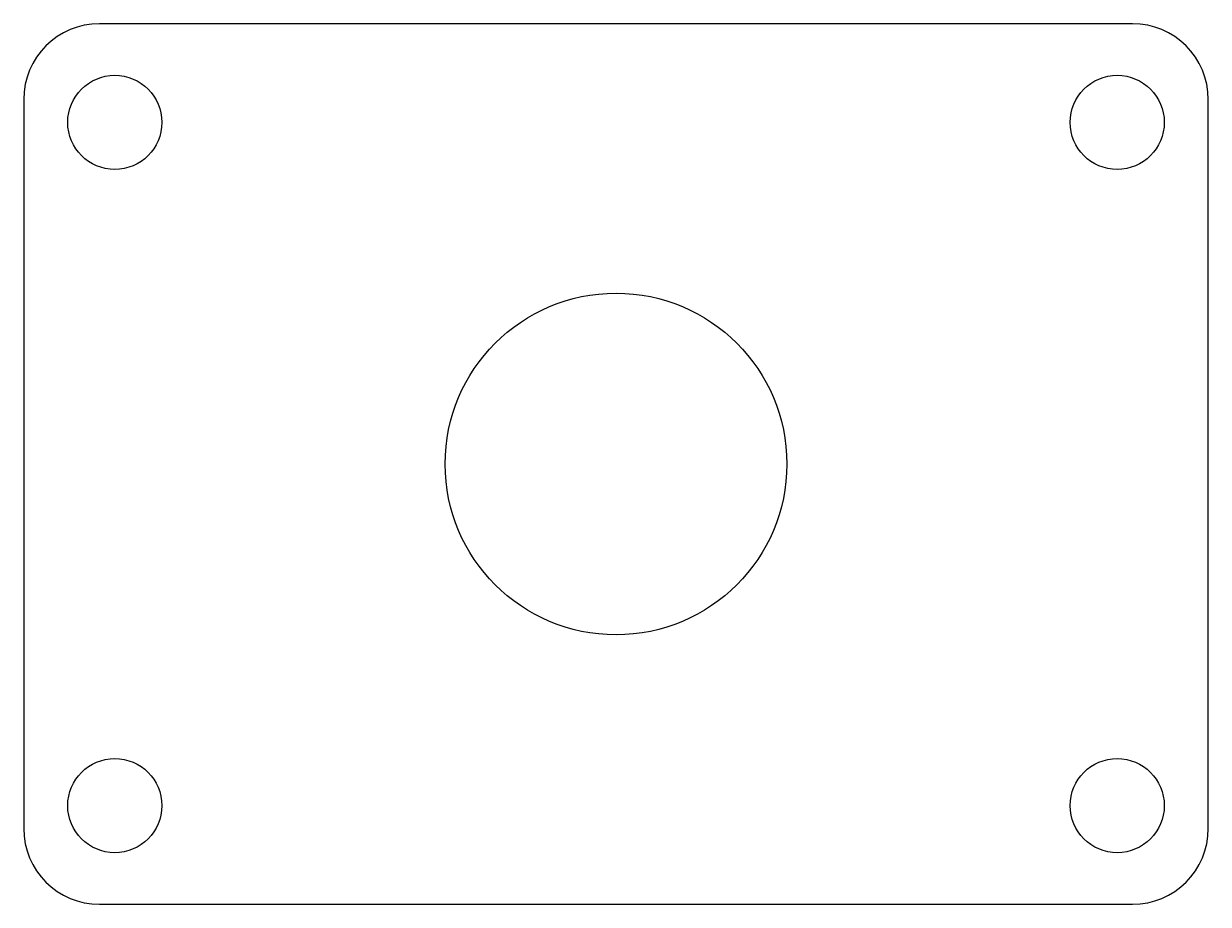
# Model space of a CAD drawing. Header units: millimetres. Extents: x -39 to 39, y -29 to 29.
import ezdxf

# ---------------------------------------------------------------- set-up
doc = ezdxf.new("R2010")
doc.units = ezdxf.units.MM

msp = doc.modelspace()

# ---------------------------------------------------------------- linework, layer by layer
at = {"color": 7, "linetype": 'Continuous', "lineweight": 25}
for p, q in [((34, 29), (-34, 29)), ((-39, 24), (-39, -24)), ((39, -24), (39, 24)), ((-34, -29), (34, -29))]:
    msp.add_line(p, q, dxfattribs=at)
for centre, radius in [((-33, 22.5), 3.1), ((33, 22.5), 3.1), ((0, 0), 11.25), ((-33, -22.5), 3.1), ((33, -22.5), 3.1)]:
    msp.add_circle(centre, radius, dxfattribs=at)
for centre, start, end in [((-34, 24), 90, 180), ((34, 24), 0, 90), ((-34, -24), 180, 270), ((34, -24), 270, 0)]:
    msp.add_arc(centre, 5, start, end, dxfattribs=at)

doc.saveas('drawing.dxf')
